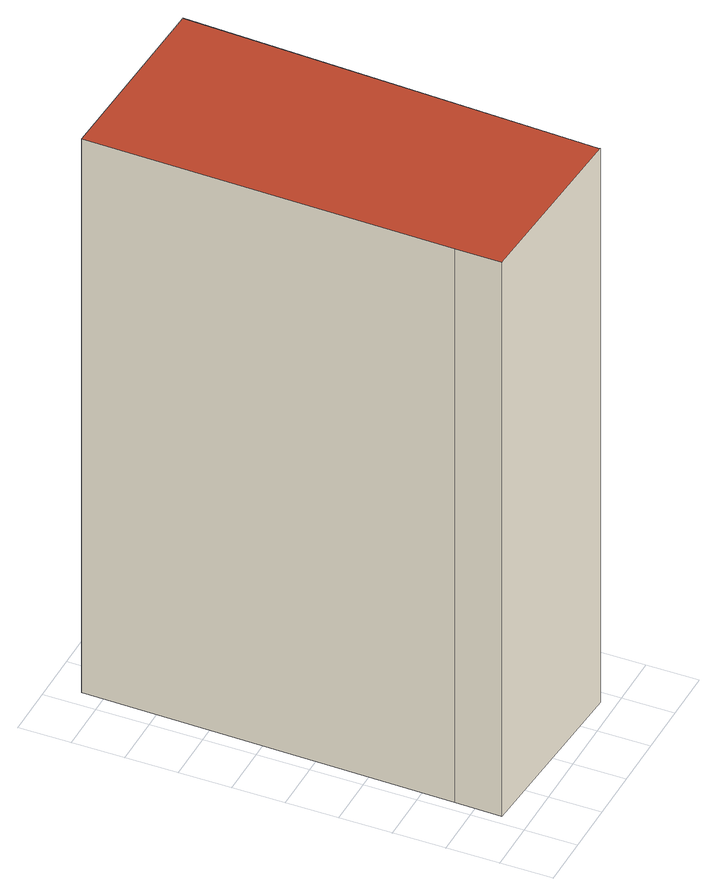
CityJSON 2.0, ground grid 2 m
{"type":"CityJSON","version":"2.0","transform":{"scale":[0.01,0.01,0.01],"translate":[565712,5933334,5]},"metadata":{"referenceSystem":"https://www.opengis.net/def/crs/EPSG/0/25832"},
"CityObjects":{
"building1":{"type":"Building","attributes":{"Gemeindeschluessel":"02100102","Geometrietyp2DReferenz":"3000","function":"31001_1120","roofType":"1000","measuredHeight":23.9,"storeysAboveGround":6},"address":[{"country":"Germany","locality":"Hamburg","thoroughfareNumber":"66","thoroughfareName":"Bei den Mühren"}],"geometry":[{"type":"Solid","lod":"2","boundaries":[[[[0,1,2,3]],[[4,5,6,7]],[[5,8,9,6]],[[8,0,3,9]],[[7,10,11,4]],[[10,2,1,11]],[[10,7,6,9,3,2]],[[1,0,8,5,4,11]]]],"semantics":{"surfaces":[{"type":"WallSurface"},{"type":"GroundSurface"},{"type":"RoofSurface"}],"values":[[0,0,0,0,0,0,1,2]]}}]}
},
"vertices":[
[39,100,2413],[42,278,2413],[42,278,23],[39,100,23],[817,1647,2413],[750,62,2413],[750,62,23],[817,1647,23],[750,57,2413],[750,57,23],[68,1685,23],[68,1685,2413]
]}
